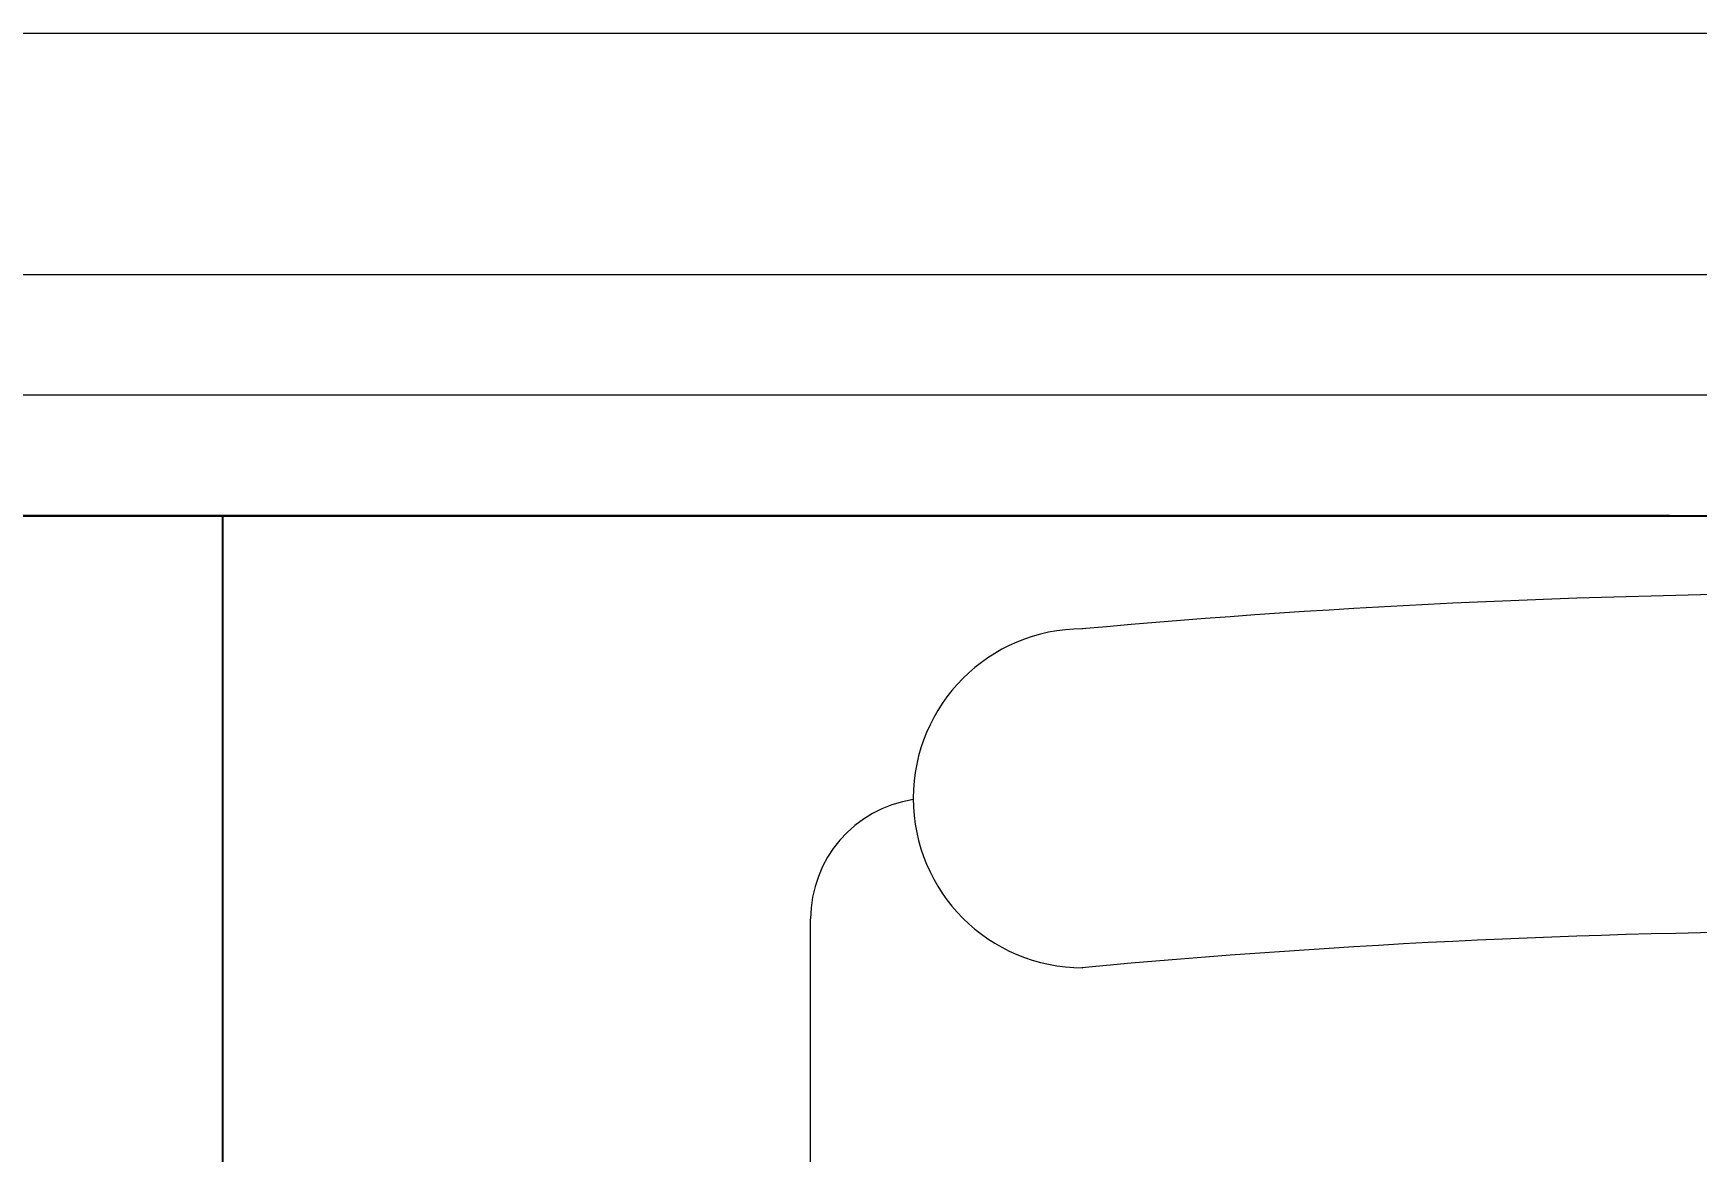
# Model space of a CAD drawing. Extents: x -12260 to 57327, y -29287 to 19916.
# Drawn here: x 26436.7 to 26781.6, y -2941.8 to -2710 of the extents above; entities that cross this region are included whole.
import ezdxf

# ---------------------------------------------------------------- set-up
doc = ezdxf.new("R2010")
doc.units = 0
doc.header["$LTSCALE"] = 0.25
doc.linetypes.add('DASHDOT', pattern=[25.4, 12.7, -6.35, 0, -6.35])
for name, color, linetype, lineweight in [('01-First Floor$0$Aluminum', 251, 'Continuous', 5), ('01-First Floor$0$LOADING', 253, 'Continuous', 5), ('01-First Floor$0$Walls', 251, 'Continuous', 5), ('E-DIM', 6, 'Continuous', 18), ('E-LITE-CLNG-CNDT', 6, 'DASHDOT', 35)]:
    doc.layers.add(name, color=color, linetype=linetype, lineweight=lineweight)
doc.layers.add('01-First Floor$0$FALSE CEILING', color=251, linetype='Continuous')
doc.styles.get("Standard").update_dxf_attribs({"font": 'romans.shx'})
doc.dimstyles.get("Standard").update_dxf_attribs({"dimtxt": 150, "dimasz": 150, "dimexe": 0.18, "dimexo": 0.0625, "dimgap": 0.09, "dimtad": 0, "dimtih": 1, "dimtoh": 1, "dimdec": 0, "dimlfac": 0.1, "dimzin": 0, "dimdsep": 46, "dimtxsty": 'Standard', "dimcen": 0.09, "dimclrd": 6, "dimadec": 0, "dimazin": 0, "dimtfac": 1, "dimtdec": 0, "dimtofl": 0, "dimtmove": 0, "dimatfit": 3, "dimfxl": 1, "dimtolj": 1, "dimtzin": 0, "dimarcsym": 0})

# ---------------------------------------------------------------- blocks, each defined once
blk = doc.blocks.new('01-First Floor$0$GF21018-P')
at = {"color": 0}
blk.add_line((0.2204937210156821, 0.4756307261486727), (0.2204937210156821, 0.0674977280054634), dxfattribs=at)
for centre, radius, start, end in [((-4.0174444003e-06, 1.846735474002139), 1.776735474005004, 264.6945553321505, 275.3052680112835), ((0.1640881380565453, 0.0424977280054613), 0.0351139560901341, 270.0000000000001, 90), ((0.1954937210156835, 0.0674977280054634), 0.025, 278.5279241468623, 360), ((-3.2405935642e-06, 1.831363171438854), 1.831363171441721, 264.8532206013883, 275.1469821681523)]:
    blk.add_arc(centre, radius, start, end, dxfattribs=at)
blk = doc.blocks.new('01-First Floor$0$A$C37be4daf')
at = {"layer": '01-First Floor$0$Aluminum'}
for p, q in [((1416.012708463881, 598.2350409720093), (216.0127084634878, 598.2350409721257)), ((291.0127084634878, 573.2350409720093), (1341.012708463881, 573.2350409720093)), ((1391.012708463881, 548.2350409720093), (241.0127084634878, 548.2350409721257)), ((1416.012708463881, 498.2350409720093), (216.0127084634878, 498.2350409721257))]:
    blk.add_line(p, q, dxfattribs=at)
blk = doc.blocks.new('01-First Floor')
at = {"layer": '01-First Floor$0$FALSE CEILING', "linetype": 'Continuous'}
blk.add_line((26475.99999988321, -6810.000000013724), (26475.99999988321, -2810.000000013783), dxfattribs=at)
at = {"layer": '01-First Floor$0$FALSE CEILING'}
blk.add_lwpolyline([(29375.99999988321, -6810.000000013722), (25875.99999988321, -6810.000000013722), (25875.99999988321, -2810.00000001378), (29375.99999988321, -2810.00000001378)], close=True, dxfattribs=at)
at = {"layer": '01-First Floor$0$Walls'}
blk.add_line((29375.99999988341, -2810.000000013679), (25875.99999988341, -2810.000000013679), dxfattribs=at)
at = {"rotation": 180}
blk.add_blockref('01-First Floor$0$A$C37be4daf', (27481.37520684748, -2211.764959041699), dxfattribs=at)
at = {"layer": '01-First Floor$0$LOADING', "extrusion": (2.240207019314477e-05, 7.774263848676232e-06, 0.9999999997188542), "xscale": 1000, "yscale": 1000, "zscale": 1000, "rotation": 179.9985892349693}
blk.add_blockref('01-First Floor$0$GF21018-P', (26818.37249052351, -2826.033992422558, 0.4562382525782608), dxfattribs=at)
blk = doc.blocks.new('*D145')
at = {"layer": 'Defpoints', "color": 0}
for p in [(26134.39462494746, -2810.000000013854), (26775.98878522282, -2810.000000013854), (26775.98878522282, -4106.579293131306)]:
    blk.add_point(p, dxfattribs=at)
at = {"layer": 'E-DIM', "color": 0, "lineweight": -2, "transparency": 16777216}
for p, q in [((26775.92628522282, -2810.000000013854), (26134.21462494746, -2810.000000013854)), ((26775.92628522282, -4106.579293131306), (26134.21462494746, -4106.579293131307))]:
    blk.add_line(p, q, dxfattribs=at)
at = {"layer": 'E-DIM', "color": 6, "lineweight": -2, "transparency": 16777216}
for p, q in [((26134.39462494746, -2960.000000013854), (26134.39462494746, -3383.199646572581)), ((26134.39462494746, -3956.579293131307), (26134.39462494746, -3533.379646572581))]:
    blk.add_line(p, q, dxfattribs=at)
at = {"layer": 'E-DIM', "color": 6, "transparency": 16777216}
for points in [[(26109.39462494746, -2960.000000013854), (26159.39462494746, -2960.000000013854), (26134.39462494746, -2810.000000013854)], [(26109.39462494746, -3956.579293131307), (26159.39462494746, -3956.579293131307), (26134.39462494746, -4106.579293131307)]]:
    blk.add_solid(points, dxfattribs=at)
at = {"layer": 'E-DIM', "color": 7, "transparency": 16777216, "insert": (26134.39462494745, -3458.289646572588), "char_height": 150, "attachment_point": 5}
blk.add_mtext('\\A1;130', dxfattribs=at)
blk = doc.blocks.new('*D146')
at = {"layer": 'Defpoints', "color": 0}
for p in [(25875.99999988326, -2810.000000013853), (26775.9887852228, -4106.579293131304), (25875.99999988326, -4704.125268867196)]:
    blk.add_point(p, dxfattribs=at)
at = {"layer": 'E-DIM', "color": 0, "lineweight": -2, "transparency": 16777216}
for p, q in [((25875.99999988326, -2810.062500013853), (25875.99999988326, -4704.305268867196)), ((26775.9887852228, -4106.641793131304), (26775.9887852228, -4704.305268867196))]:
    blk.add_line(p, q, dxfattribs=at)
at = {"layer": 'E-DIM', "color": 6, "lineweight": -2, "transparency": 16777216}
for p, q in [((26025.99999988326, -4704.125268867196), (26204.47582112446, -4704.125268867196)), ((26625.9887852228, -4704.125268867196), (26447.5129639816, -4704.125268867196))]:
    blk.add_line(p, q, dxfattribs=at)
at = {"layer": 'E-DIM', "color": 6, "transparency": 16777216}
for points in [[(26025.99999988326, -4679.125268867196), (26025.99999988326, -4729.125268867196), (25875.99999988326, -4704.125268867196)], [(26625.9887852228, -4679.125268867196), (26625.9887852228, -4729.125268867196), (26775.9887852228, -4704.125268867196)]]:
    blk.add_solid(points, dxfattribs=at)
at = {"layer": 'E-DIM', "color": 7, "transparency": 16777216, "insert": (26325.99439255303, -4704.125268867196), "char_height": 150, "attachment_point": 5}
blk.add_mtext('\\A1;90', dxfattribs=at)

msp = doc.modelspace()

# ---------------------------------------------------------------- block references
at = {"layer": 'E-LITE-CLNG-CNDT'}
msp.add_blockref('01-First Floor', (0, 0), dxfattribs=at)

# ---------------------------------------------------------------- dimensions: what is measured, and where the dimension line sits
at = {"layer": 'E-DIM'}
dim = msp.add_linear_dim(base=(25875.99999988326, -4704.125268867196), p1=(26775.9887852228, -4106.579293131304), p2=(25875.99999988326, -2810.000000013853), dimstyle='Standard', override={"dimclrt": 7}, dxfattribs=at)
dim.commit()
dim.dimension.update_dxf_attribs({"geometry": '*D146', "text_midpoint": (26325.99439255303, -4704.125268867196)})
dim = msp.add_linear_dim(base=(26134.39462494746, -2810.000000013854), p1=(26775.9887852228, -4106.579293131304), p2=(26775.9887852228, -2810.000000013853), angle=90, dimstyle='Standard', override={"dimclrt": 7}, dxfattribs=at)
dim.commit()
dim.dimension.update_dxf_attribs({"geometry": '*D145', "text_midpoint": (26134.39462494745, -3458.289646572588)})

doc.saveas('drawing.dxf')
